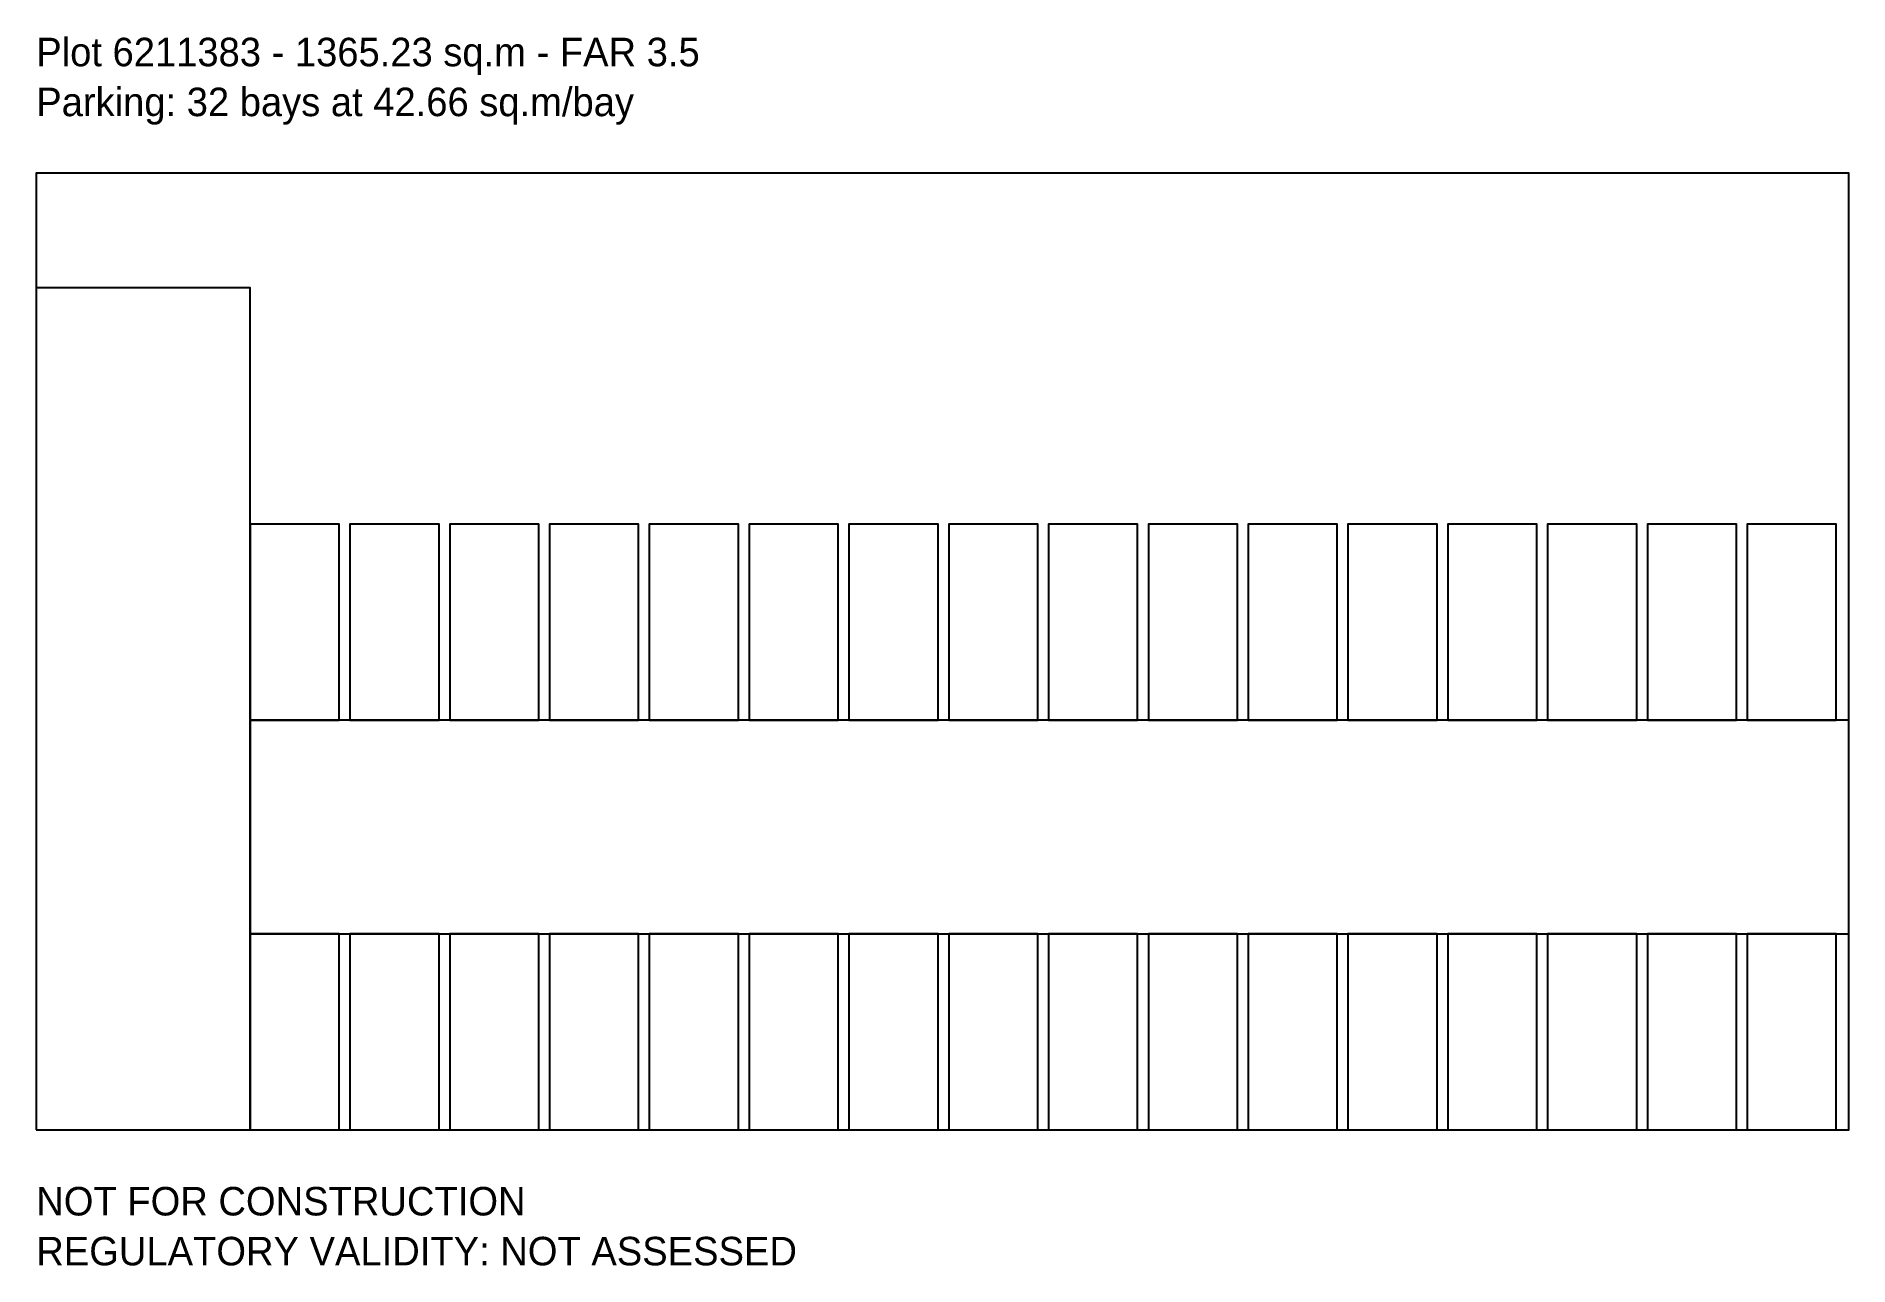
# Model space of a CAD drawing. Header units: metres. Extents: x 0 to 50.9, y -3.8 to 30.7.
import ezdxf
from ezdxf.enums import TextEntityAlignment as Align

# ---------------------------------------------------------------- set-up
doc = ezdxf.new("R2010")
doc.units = ezdxf.units.M
for name, color, linetype in [('ENV-P1-ACCESS', 4, 'CONTINUOUS'), ('ENV-P1-AISLE', 8, 'CONTINUOUS'), ('ENV-P1-ANNOTATION', 7, 'CONTINUOUS'), ('ENV-P1-BAY', 3, 'CONTINUOUS'), ('ENV-P1-PLOT', 7, 'CONTINUOUS'), ('ENV-P1-RAMP', 8, 'CONTINUOUS')]:
    doc.layers.add(name, color=color, linetype=linetype)

msp = doc.modelspace()

# ---------------------------------------------------------------- linework, layer by layer
at = {"layer": 'ENV-P1-ACCESS'}
msp.add_lwpolyline([(22.425, 0), (28.425, 0)], dxfattribs=at)
at = {"layer": 'ENV-P1-AISLE'}
msp.add_lwpolyline([(6, 5.5), (50.85, 5.5), (50.85, 11.5), (6, 11.5)], close=True, dxfattribs=at)
at = {"layer": 'ENV-P1-BAY'}
for points in [[(6, 11.5), (8.5, 11.5), (8.5, 17), (6, 17)], [(8.8, 11.5), (11.3, 11.5), (11.3, 17), (8.8, 17)], [(11.6, 11.5), (14.1, 11.5), (14.1, 17), (11.6, 17)], [(14.4, 11.5), (16.9, 11.5), (16.9, 17), (14.4, 17)], [(17.2, 11.5), (19.7, 11.5), (19.7, 17), (17.2, 17)], [(20, 11.5), (22.5, 11.5), (22.5, 17), (20, 17)], [(22.8, 11.5), (25.3, 11.5), (25.3, 17), (22.8, 17)], [(25.6, 11.5), (28.1, 11.5), (28.1, 17), (25.6, 17)], [(28.4, 11.5), (30.9, 11.5), (30.9, 17), (28.4, 17)], [(31.2, 11.5), (33.7, 11.5), (33.7, 17), (31.2, 17)], [(34, 11.5), (36.5, 11.5), (36.5, 17), (34, 17)], [(36.8, 11.5), (39.3, 11.5), (39.3, 17), (36.8, 17)], [(39.6, 11.5), (42.1, 11.5), (42.1, 17), (39.6, 17)], [(42.4, 11.5), (44.9, 11.5), (44.9, 17), (42.4, 17)], [(45.2, 11.5), (47.7, 11.5), (47.7, 17), (45.2, 17)], [(48, 11.5), (50.5, 11.5), (50.5, 17), (48, 17)], [(6, 0), (8.5, 0), (8.5, 5.5), (6, 5.5)], [(8.8, 0), (11.3, 0), (11.3, 5.5), (8.8, 5.5)], [(11.6, 0), (14.1, 0), (14.1, 5.5), (11.6, 5.5)], [(14.4, 0), (16.9, 0), (16.9, 5.5), (14.4, 5.5)], [(17.2, 0), (19.7, 0), (19.7, 5.5), (17.2, 5.5)], [(20, 0), (22.5, 0), (22.5, 5.5), (20, 5.5)], [(22.8, 0), (25.3, 0), (25.3, 5.5), (22.8, 5.5)], [(25.6, 0), (28.1, 0), (28.1, 5.5), (25.6, 5.5)], [(28.4, 0), (30.9, 0), (30.9, 5.5), (28.4, 5.5)], [(31.2, 0), (33.7, 0), (33.7, 5.5), (31.2, 5.5)], [(34, 0), (36.5, 0), (36.5, 5.5), (34, 5.5)], [(36.8, 0), (39.3, 0), (39.3, 5.5), (36.8, 5.5)], [(39.6, 0), (42.1, 0), (42.1, 5.5), (39.6, 5.5)], [(42.4, 0), (44.9, 0), (44.9, 5.5), (42.4, 5.5)], [(45.2, 0), (47.7, 0), (47.7, 5.5), (45.2, 5.5)], [(48, 0), (50.5, 0), (50.5, 5.5), (48, 5.5)]]:
    msp.add_lwpolyline(points, close=True, dxfattribs=at)
at = {"layer": 'ENV-P1-PLOT'}
msp.add_lwpolyline([(0, 0), (50.85, 0), (50.85, 26.848), (0, 26.848)], close=True, dxfattribs=at)
at = {"layer": 'ENV-P1-RAMP'}
msp.add_lwpolyline([(0, 0), (6, 0), (6, 23.626), (0, 23.626)], close=True, dxfattribs=at)

# ---------------------------------------------------------------- texts
at = {"layer": 'ENV-P1-ANNOTATION'}
for s, p in [('Plot 6211383 - 1365.23 sq.m - FAR 3.5', (0, 30.248)), ('Parking: 32 bays at 42.66 sq.m/bay', (0, 28.848)), ('NOT FOR CONSTRUCTION', (0, -2)), ('REGULATORY VALIDITY: NOT ASSESSED', (0, -3.4))]:
    msp.add_text(s, height=0.8, dxfattribs=at).set_placement(p, align=Align.MIDDLE_LEFT)

doc.saveas('drawing.dxf')
